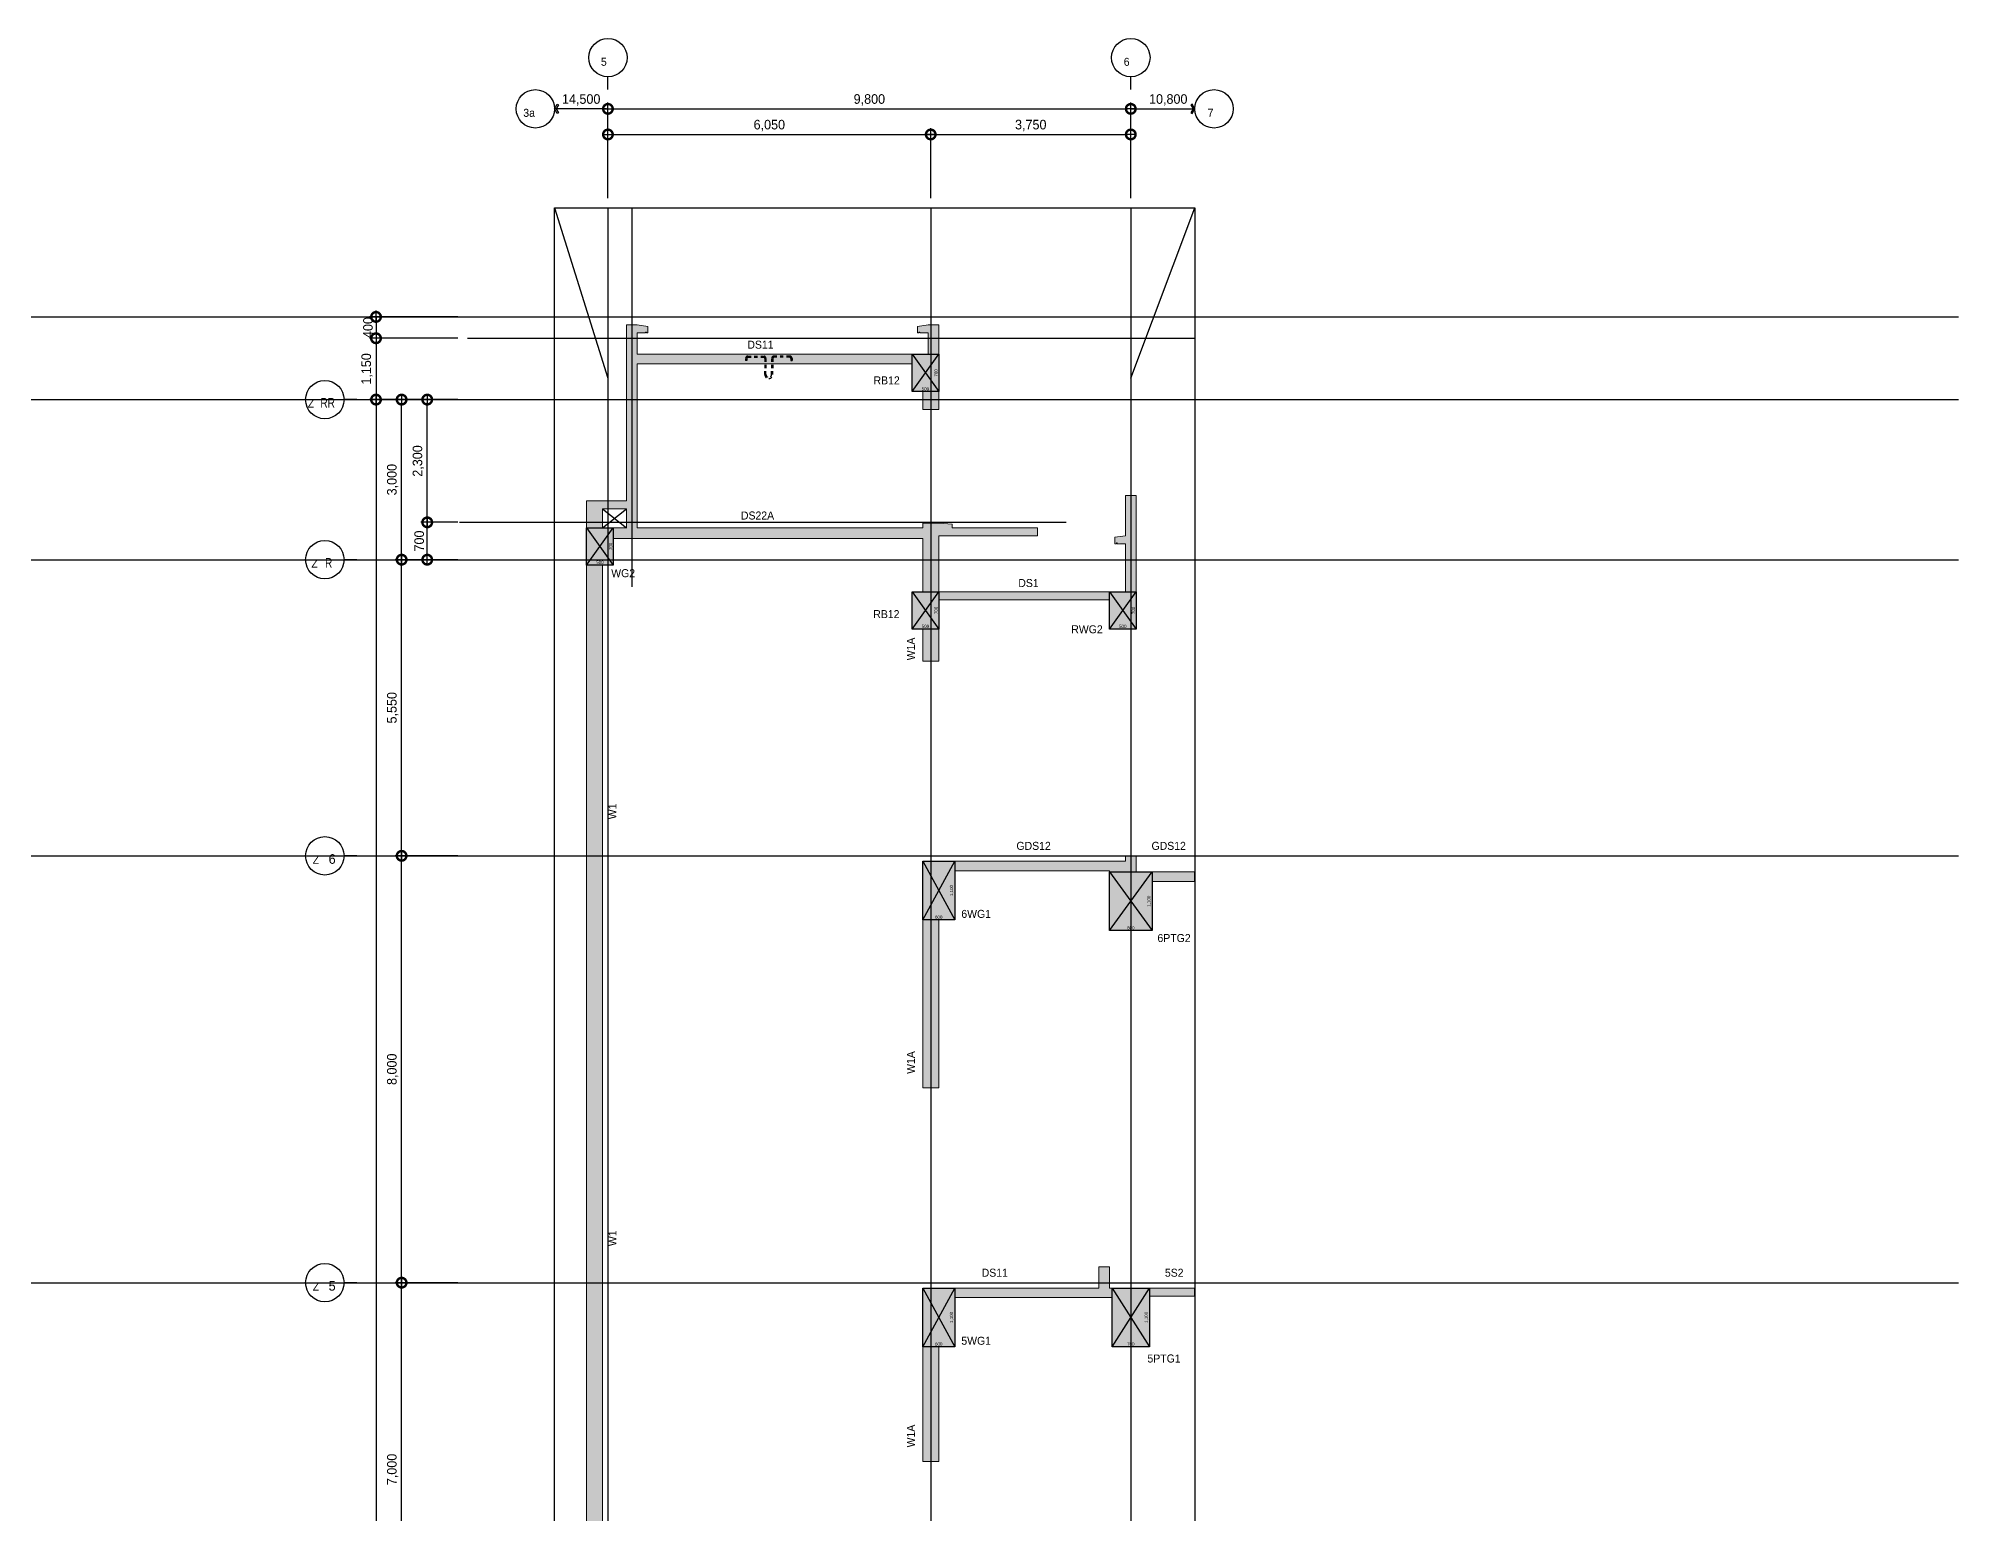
# Model space of a CAD drawing. Header units: millimetres. Extents: x -59434 to 186515, y -46562 to 55873.
# Drawn here: x 150525 to 186515, y 27923 to 55569 of the extents above; entities that cross this region are included whole.
import ezdxf
from ezdxf.enums import TextEntityAlignment as Align

# ---------------------------------------------------------------- set-up
doc = ezdxf.new("R2010")
doc.units = ezdxf.units.MM
doc.header["$LTSCALE"] = 60
doc.linetypes.add('HIDDEN', pattern=[2, 1, -1])
doc.layers.get('Defpoints').update_dxf_attribs({"color": 151})
for name, color, linetype in [('A-CEN', 1, 'Continuous'), ('A-CEN-AXIS', 1, 'Continuous'), ('A-CORE-ELEV', 5, 'Continuous'), ('A-DIM', 7, 'Continuous'), ('구조SOLID', 253, 'Continuous')]:
    doc.layers.add(name, color=color, linetype=linetype)
doc.layers.add('A-CON', color=2, linetype='Continuous', lineweight=9)
for name, color, linetype, plot in [('AS-HIDLINE', 205, 'Continuous', False), ('NOPLOT', 191, 'Continuous', False), ('NOPLOT-DIM', 191, 'Continuous', False), ('NOPLOT-부호', 4, 'Continuous', False)]:
    doc.layers.add(name, color=color, linetype=linetype, plot=plot)
doc.styles.add('Gdim', font='')
doc.styles.get('Gdim').set_extended_font_data('Dotum')
doc.dimstyles.new('G-Xdim', dxfattribs={"dimscale": 30, "dimtxt": 2, "dimasz": 1, "dimexe": 1.2, "dimexo": 1.2, "dimgap": 0, "dimtad": 1, "dimdec": 1, "dimdsep": 46, "dimlunit": 6, "dimtxsty": 'Gdim', "dimcen": 1, "dimse1": 1, "dimse2": 1, "dimsd1": 1, "dimsd2": 1, "dimclrd": 1, "dimclre": 1, "dimclrt": 256, "dimadec": 0, "dimazin": 0, "dimtfac": 1, "dimtdec": 1, "dimtix": 1, "dimtmove": 2, "dimatfit": 1, "dimfxl": 2, "dimtolj": 1, "dimlwd": -1, "dimlwe": -1, "dimarcsym": 0})
doc.dimstyles.new('Gdim60', dxfattribs={"dimscale": 60, "dimtxt": 3, "dimasz": 1, "dimexe": 2, "dimexo": 3, "dimgap": 1, "dimtad": 1, "dimdec": 0, "dimdsep": 46, "dimlunit": 6, "dimtxsty": 'Gdim', "dimblk": 'G3-DOT', "dimcen": 2.5, "dimdle": 2, "dimclrd": 1, "dimclre": 1, "dimclrt": 256, "dimazin": 2, "dimtfac": 1, "dimtdec": 0, "dimtix": 1, "dimtmove": 2, "dimatfit": 3, "dimldrblk": 'DOTSMALL', "dimfxl": 2, "dimtolj": 1, "dimtzin": 0, "dimarcsym": 0})

# ---------------------------------------------------------------- blocks, each defined once
blk = doc.blocks.new('G3-DOT')
at = {"layer": 'A-DIM', "color": 1, "linetype": 'ByBlock'}
blk.add_line((1.5, 0), (-1.5, 0), dxfattribs=at)
at = {"layer": 'A-DIM', "color": 1, "linetype": 'ByBlock', "const_width": 3}
blk.add_lwpolyline([(0.375, 0, 1), (-0.375, 0, 1)], format="xyb", close=True, dxfattribs=at)
blk = doc.blocks.new('*D14')
at = {"layer": 'Defpoints', "color": 0, "transparency": 16777216}
for p in [(171000, 53769), (167250, 52397), (171000, 52397)]:
    blk.add_point(p, dxfattribs=at)
at = {"layer": 'NOPLOT-DIM', "color": 1, "lineweight": -2, "transparency": 16777216}
for p, q in [((167250, 52577), (167250, 53889)), ((167310, 53769), (170940, 53769)), ((171000, 52577), (171000, 53889))]:
    blk.add_line(p, q, dxfattribs=at)
at = {"layer": 'NOPLOT-DIM', "color": 1, "lineweight": -2, "transparency": 16777216, "xscale": 60, "yscale": 60, "zscale": 60, "rotation": 180}
blk.add_blockref('G3-DOT', (167250, 53769), dxfattribs=at)
at = {"layer": 'NOPLOT-DIM', "color": 1, "lineweight": -2, "transparency": 16777216, "xscale": 60, "yscale": 60, "zscale": 60}
blk.add_blockref('G3-DOT', (171000, 53769), dxfattribs=at)
at = {"layer": 'NOPLOT-DIM', "transparency": 16777216, "insert": (169125, 53937), "char_height": 180, "attachment_point": 5, "style": 'Gdim'}
blk.add_mtext('\\A1;3,750', dxfattribs=at)
blk = doc.blocks.new('_DotSmall')
at = {"color": 0, "linetype": 'ByBlock', "const_width": 0.5}
blk.add_lwpolyline([(-0.0625, 0, 1), (0.0625, 0, 1)], format="xyb", close=True, dxfattribs=at)
blk = doc.blocks.new('*D15')
at = {"layer": 'Defpoints', "color": 0, "transparency": 16777216}
for p in [(171000, 54249), (161200, 52397), (171000, 52397)]:
    blk.add_point(p, dxfattribs=at)
at = {"layer": 'NOPLOT-DIM', "color": 1, "lineweight": -2, "transparency": 16777216}
for p, q in [((161200, 52577), (161200, 54369)), ((171000, 52577), (171000, 54369)), ((161260, 54249), (170940, 54249))]:
    blk.add_line(p, q, dxfattribs=at)
at = {"layer": 'NOPLOT-DIM', "color": 1, "lineweight": -2, "transparency": 16777216, "xscale": 60, "yscale": 60, "zscale": 60, "rotation": 180}
blk.add_blockref('G3-DOT', (161200, 54249), dxfattribs=at)
at = {"layer": 'NOPLOT-DIM', "color": 1, "lineweight": -2, "transparency": 16777216, "xscale": 60, "yscale": 60, "zscale": 60}
blk.add_blockref('G3-DOT', (171000, 54249), dxfattribs=at)
at = {"layer": 'NOPLOT-DIM', "transparency": 16777216, "insert": (166100, 54417), "char_height": 180, "attachment_point": 5, "style": 'Gdim'}
blk.add_mtext('\\A1;9,800', dxfattribs=at)
blk = doc.blocks.new('*D16')
at = {"layer": 'Defpoints', "color": 0, "transparency": 16777216}
for p in [(167250, 53769, 0), (161200, 52397, 0), (167250, 52397)]:
    blk.add_point(p, dxfattribs=at)
at = {"layer": 'NOPLOT-DIM', "color": 1, "lineweight": -2, "transparency": 16777216}
for p, q in [((161200, 52577, 0), (161200, 53889, 0)), ((161260, 53769, 0), (167190, 53769, 0)), ((167250, 52577, 0), (167250, 53889, 0))]:
    blk.add_line(p, q, dxfattribs=at)
at = {"layer": 'NOPLOT-DIM', "color": 1, "lineweight": -2, "transparency": 16777216, "xscale": 60, "yscale": 60, "zscale": 60, "rotation": 180}
blk.add_blockref('G3-DOT', (161200, 53769, 0), dxfattribs=at)
at = {"layer": 'NOPLOT-DIM', "color": 1, "lineweight": -2, "transparency": 16777216, "xscale": 60, "yscale": 60, "zscale": 60}
blk.add_blockref('G3-DOT', (167250, 53769, 0), dxfattribs=at)
at = {"layer": 'NOPLOT-DIM', "transparency": 16777216, "insert": (164225, 53937, 0), "char_height": 180, "attachment_point": 5, "style": 'Gdim'}
blk.add_mtext('\\A1;6,050', dxfattribs=at)
blk = doc.blocks.new('*D21')
at = {"layer": 'Defpoints', "color": 0, "transparency": 16777216}
for p in [(158566, 48800), (158566, 0, 0), (156853, 0, 0)]:
    blk.add_point(p, dxfattribs=at)
at = {"layer": 'NOPLOT-DIM', "color": 1, "lineweight": -2, "transparency": 16777216}
for p, q in [((158386, 48800, 0), (156733, 48800, 0)), ((156853, 48740, 0), (156853, 60, 0)), ((158386, 0, 0), (156733, 0, 0))]:
    blk.add_line(p, q, dxfattribs=at)
at = {"layer": 'NOPLOT-DIM', "color": 1, "lineweight": -2, "transparency": 16777216, "xscale": 60, "yscale": 60, "zscale": 60}
for p, rotation in [((156853, 48800, 0), 90), ((156853, 0, 0), 270)]:
    blk.add_blockref('G3-DOT', p, dxfattribs=dict(at, rotation=rotation))
at = {"layer": 'NOPLOT-DIM', "transparency": 16777216, "insert": (156686, 24400, 0), "char_height": 180, "attachment_point": 5, "rotation": 90, "style": 'Gdim'}
blk.add_mtext('\\A1;48,800', dxfattribs=at)
blk = doc.blocks.new('*D25')
at = {"layer": 'Defpoints', "color": 0, "transparency": 16777216}
for p in [(157333, 32250, 0), (158566, 32250, 0), (158566, 25250, 0)]:
    blk.add_point(p, dxfattribs=at)
at = {"layer": 'NOPLOT-DIM', "color": 1, "lineweight": -2, "transparency": 16777216}
for p, q in [((158386, 32250, 0), (157213, 32250, 0)), ((157333, 25310, 0), (157333, 32190, 0)), ((158386, 25250, 0), (157213, 25250, 0))]:
    blk.add_line(p, q, dxfattribs=at)
at = {"layer": 'NOPLOT-DIM', "color": 1, "lineweight": -2, "transparency": 16777216, "xscale": 60, "yscale": 60, "zscale": 60}
for p, rotation in [((157333, 32250, 0), 90), ((157333, 25250, 0), 270)]:
    blk.add_blockref('G3-DOT', p, dxfattribs=dict(at, rotation=rotation))
at = {"layer": 'NOPLOT-DIM', "transparency": 16777216, "insert": (157166, 28750, 0), "char_height": 180, "attachment_point": 5, "rotation": 90, "style": 'Gdim'}
blk.add_mtext('\\A1;7,000', dxfattribs=at)
blk = doc.blocks.new('*D26')
at = {"layer": 'Defpoints', "color": 0, "transparency": 16777216}
for p in [(157333, 40250, 0), (158566, 40250, 0), (158566, 32250, 0)]:
    blk.add_point(p, dxfattribs=at)
at = {"layer": 'NOPLOT-DIM', "color": 1, "lineweight": -2, "transparency": 16777216}
for p, q in [((158386, 40250, 0), (157213, 40250, 0)), ((157333, 32310, 0), (157333, 40190, 0)), ((158386, 32250, 0), (157213, 32250, 0))]:
    blk.add_line(p, q, dxfattribs=at)
at = {"layer": 'NOPLOT-DIM', "color": 1, "lineweight": -2, "transparency": 16777216, "xscale": 60, "yscale": 60, "zscale": 60}
for p, rotation in [((157333, 40250, 0), 90), ((157333, 32250, 0), 270)]:
    blk.add_blockref('G3-DOT', p, dxfattribs=dict(at, rotation=rotation))
at = {"layer": 'NOPLOT-DIM', "transparency": 16777216, "insert": (157166, 36250, 0), "char_height": 180, "attachment_point": 5, "rotation": 90, "style": 'Gdim'}
blk.add_mtext('\\A1;8,000', dxfattribs=at)
blk = doc.blocks.new('*D27')
at = {"layer": 'Defpoints', "color": 0, "transparency": 16777216}
for p in [(157333, 45800, 0), (158566, 45800, 0), (158566, 40250, 0)]:
    blk.add_point(p, dxfattribs=at)
at = {"layer": 'NOPLOT-DIM', "color": 1, "lineweight": -2, "transparency": 16777216}
for p, q in [((158386, 45800, 0), (157213, 45800, 0)), ((157333, 40310, 0), (157333, 45740, 0)), ((158386, 40250, 0), (157213, 40250, 0))]:
    blk.add_line(p, q, dxfattribs=at)
at = {"layer": 'NOPLOT-DIM', "color": 1, "lineweight": -2, "transparency": 16777216, "xscale": 60, "yscale": 60, "zscale": 60}
for p, rotation in [((157333, 45800, 0), 90), ((157333, 40250, 0), 270)]:
    blk.add_blockref('G3-DOT', p, dxfattribs=dict(at, rotation=rotation))
at = {"layer": 'NOPLOT-DIM', "transparency": 16777216, "insert": (157166, 43025, 0), "char_height": 180, "attachment_point": 5, "rotation": 90, "style": 'Gdim'}
blk.add_mtext('\\A1;5,550', dxfattribs=at)
blk = doc.blocks.new('*D28')
at = {"layer": 'Defpoints', "color": 0, "transparency": 16777216}
for p in [(157333, 48800, 0), (158566, 48800), (158566, 45800, 0)]:
    blk.add_point(p, dxfattribs=at)
at = {"layer": 'NOPLOT-DIM', "color": 1, "lineweight": -2, "transparency": 16777216}
for p, q in [((158386, 48800, 0), (157213, 48800, 0)), ((157333, 45860, 0), (157333, 48740, 0)), ((158386, 45800, 0), (157213, 45800, 0))]:
    blk.add_line(p, q, dxfattribs=at)
at = {"layer": 'NOPLOT-DIM', "color": 1, "lineweight": -2, "transparency": 16777216, "xscale": 60, "yscale": 60, "zscale": 60}
for p, rotation in [((157333, 48800, 0), 90), ((157333, 45800, 0), 270)]:
    blk.add_blockref('G3-DOT', p, dxfattribs=dict(at, rotation=rotation))
at = {"layer": 'NOPLOT-DIM', "transparency": 16777216, "insert": (157166, 47300, 0), "char_height": 180, "attachment_point": 5, "rotation": 90, "style": 'Gdim'}
blk.add_mtext('\\A1;3,000', dxfattribs=at)
blk = doc.blocks.new('*D39')
at = {"layer": 'Defpoints', "color": 0, "transparency": 16777216}
for p in [(157813, 46500, 0), (158566, 46500, 0), (158566, 45800, 0)]:
    blk.add_point(p, dxfattribs=at)
at = {"layer": 'NOPLOT-DIM', "color": 1, "lineweight": -2, "transparency": 16777216}
for p, q in [((158386, 46500, 0), (157693, 46500, 0)), ((157813, 45860, 0), (157813, 46440, 0)), ((158386, 45800, 0), (157693, 45800, 0))]:
    blk.add_line(p, q, dxfattribs=at)
at = {"layer": 'NOPLOT-DIM', "color": 1, "lineweight": -2, "transparency": 16777216, "xscale": 60, "yscale": 60, "zscale": 60}
for p, rotation in [((157813, 46500, 0), 90), ((157813, 45800, 0), 270)]:
    blk.add_blockref('G3-DOT', p, dxfattribs=dict(at, rotation=rotation))
at = {"layer": 'NOPLOT-DIM', "transparency": 16777216, "insert": (157663, 46150, 0), "char_height": 180, "attachment_point": 5, "rotation": 90, "style": 'Gdim'}
blk.add_mtext('\\A1;700', dxfattribs=at)
blk = doc.blocks.new('*D40')
at = {"layer": 'Defpoints', "color": 0, "transparency": 16777216}
for p in [(157813, 48800, 0), (158566, 48800), (158566, 46500, 0)]:
    blk.add_point(p, dxfattribs=at)
at = {"layer": 'NOPLOT-DIM', "color": 1, "lineweight": -2, "transparency": 16777216}
for p, q in [((158386, 48800, 0), (157693, 48800, 0)), ((157813, 46560, 0), (157813, 48740, 0)), ((158386, 46500, 0), (157693, 46500, 0))]:
    blk.add_line(p, q, dxfattribs=at)
at = {"layer": 'NOPLOT-DIM', "color": 1, "lineweight": -2, "transparency": 16777216, "xscale": 60, "yscale": 60, "zscale": 60}
for p, rotation in [((157813, 48800, 0), 90), ((157813, 46500, 0), 270)]:
    blk.add_blockref('G3-DOT', p, dxfattribs=dict(at, rotation=rotation))
at = {"layer": 'NOPLOT-DIM', "transparency": 16777216, "insert": (157646, 47650, 0), "char_height": 180, "attachment_point": 5, "rotation": 90, "style": 'Gdim'}
blk.add_mtext('\\A1;2,300', dxfattribs=at)
blk = doc.blocks.new('*D41')
at = {"layer": 'Defpoints', "color": 0, "transparency": 16777216}
for p in [(158566, 49950, 0), (156853, 48800, 0), (158566, 48800)]:
    blk.add_point(p, dxfattribs=at)
at = {"layer": 'NOPLOT-DIM', "color": 1, "lineweight": -2, "transparency": 16777216}
for p, q in [((158386, 49950, 0), (156733, 49950, 0)), ((156853, 49890, 0), (156853, 48860, 0)), ((158386, 48800, 0), (156733, 48800, 0))]:
    blk.add_line(p, q, dxfattribs=at)
at = {"layer": 'NOPLOT-DIM', "color": 1, "lineweight": -2, "transparency": 16777216, "xscale": 60, "yscale": 60, "zscale": 60}
for p, rotation in [((156853, 49950, 0), 90), ((156853, 48800, 0), 270)]:
    blk.add_blockref('G3-DOT', p, dxfattribs=dict(at, rotation=rotation))
at = {"layer": 'NOPLOT-DIM', "transparency": 16777216, "insert": (156686, 49375, 0), "char_height": 180, "attachment_point": 5, "rotation": 90, "style": 'Gdim'}
blk.add_mtext('\\A1;1,150', dxfattribs=at)
blk = doc.blocks.new('*D83')
at = {"layer": 'Defpoints', "color": 0, "transparency": 16777216}
for p in [(158566, 50350, 0), (156853, 49950, 0), (158566, 49950, 0)]:
    blk.add_point(p, dxfattribs=at)
at = {"layer": 'NOPLOT-DIM', "color": 1, "lineweight": -2, "transparency": 16777216}
for p, q in [((156853, 50410, 0), (156853, 50470, 0)), ((158386, 50350, 0), (156733, 50350, 0)), ((156853, 50350, 0), (156853, 49950, 0)), ((158386, 49950, 0), (156733, 49950, 0)), ((156853, 49890, 0), (156853, 49830, 0))]:
    blk.add_line(p, q, dxfattribs=at)
at = {"layer": 'NOPLOT-DIM', "color": 1, "lineweight": -2, "transparency": 16777216, "xscale": 60, "yscale": 60, "zscale": 60}
for p, rotation in [((156853, 50350, 0), 270), ((156853, 49950, 0), 90)]:
    blk.add_blockref('G3-DOT', p, dxfattribs=dict(at, rotation=rotation))
at = {"layer": 'NOPLOT-DIM', "transparency": 16777216, "insert": (156703, 50150, 0), "char_height": 180, "attachment_point": 5, "rotation": 90, "style": 'Gdim'}
blk.add_mtext('\\A1;400', dxfattribs=at)
blk = doc.blocks.new('*D108')
at = {"layer": 'Defpoints', "color": 0, "linetype": 'Continuous', "transparency": 16777216}
for p in [(-300, -1100), (300, -1080), (300, -1100)]:
    blk.add_point(p, dxfattribs=at)
at = {"layer": 'AS-HIDLINE', "linetype": 'Continuous', "transparency": 16777216, "insert": (0, -1050), "char_height": 60, "attachment_point": 5, "style": 'Gdim'}
blk.add_mtext('\\A1;600', dxfattribs=at)
blk = doc.blocks.new('*D109')
at = {"layer": 'Defpoints', "color": 0, "linetype": 'Continuous', "transparency": 16777216}
for p in [(300, 0), (280, 0), (300, -1100)]:
    blk.add_point(p, dxfattribs=at)
at = {"layer": 'AS-HIDLINE', "linetype": 'Continuous', "transparency": 16777216, "insert": (244, -550), "char_height": 60, "attachment_point": 5, "rotation": 90, "style": 'Gdim'}
blk.add_mtext('\\A1;1,100', dxfattribs=at)
blk = doc.blocks.new('*D124')
at = {"layer": 'Defpoints', "color": 0, "linetype": 'Continuous', "transparency": 16777216}
for p in [(-400, -1100), (300, -1080), (300, -1100)]:
    blk.add_point(p, dxfattribs=at)
at = {"layer": 'AS-HIDLINE', "linetype": 'Continuous', "transparency": 16777216, "insert": (-50, -1050), "char_height": 60, "attachment_point": 5, "style": 'Gdim'}
blk.add_mtext('\\A1;700', dxfattribs=at)
blk = doc.blocks.new('*D125')
at = {"layer": 'Defpoints', "color": 0, "linetype": 'Continuous', "transparency": 16777216}
for p in [(300, 0), (280, 0), (300, -1100)]:
    blk.add_point(p, dxfattribs=at)
at = {"layer": 'AS-HIDLINE', "linetype": 'Continuous', "transparency": 16777216, "insert": (244, -550), "char_height": 60, "attachment_point": 5, "rotation": 90, "style": 'Gdim'}
blk.add_mtext('\\A1;1,100', dxfattribs=at)
blk = doc.blocks.new('*D140')
at = {"layer": 'Defpoints', "color": 0, "linetype": 'Continuous', "transparency": 16777216}
for p in [(-500, -1100), (300, -1080), (300, -1100)]:
    blk.add_point(p, dxfattribs=at)
at = {"layer": 'AS-HIDLINE', "linetype": 'Continuous', "transparency": 16777216, "insert": (-100, -1050), "char_height": 60, "attachment_point": 5, "style": 'Gdim'}
blk.add_mtext('\\A1;800', dxfattribs=at)
blk = doc.blocks.new('*D141')
at = {"layer": 'Defpoints', "color": 0, "linetype": 'Continuous', "transparency": 16777216}
for p in [(300, 0), (280, 0), (300, -1100)]:
    blk.add_point(p, dxfattribs=at)
at = {"layer": 'AS-HIDLINE', "linetype": 'Continuous', "transparency": 16777216, "insert": (244, -550), "char_height": 60, "attachment_point": 5, "rotation": 90, "style": 'Gdim'}
blk.add_mtext('\\A1;1,100', dxfattribs=at)
blk = doc.blocks.new('*D102')
at = {"layer": 'Defpoints', "color": 0, "linetype": 'Continuous', "transparency": 16777216}
for p in [(-300, -700), (200, -680), (200, -700)]:
    blk.add_point(p, dxfattribs=at)
at = {"layer": 'AS-HIDLINE', "linetype": 'Continuous', "transparency": 16777216, "insert": (-50, -650), "char_height": 60, "attachment_point": 5, "style": 'Gdim'}
blk.add_mtext('\\A1;500', dxfattribs=at)
blk = doc.blocks.new('*D103')
at = {"layer": 'Defpoints', "color": 0, "linetype": 'Continuous', "transparency": 16777216}
for p in [(200, 0), (180, 0), (200, -700)]:
    blk.add_point(p, dxfattribs=at)
at = {"layer": 'AS-HIDLINE', "linetype": 'Continuous', "transparency": 16777216, "insert": (150, -350), "char_height": 60, "attachment_point": 5, "rotation": 90, "style": 'Gdim'}
blk.add_mtext('\\A1;700', dxfattribs=at)
blk = doc.blocks.new('*U59')
at = {"layer": 'AS-HIDLINE', "linetype": 'Continuous'}
for p, q in [((-300, -1100), (300, 0)), ((-300, 0), (300, -1100))]:
    blk.add_line(p, q, dxfattribs=at)
blk.add_lwpolyline([(-300, -1100), (-300, 0), (300, 0), (300, -1100)], close=True, dxfattribs=at)
dim = blk.add_linear_dim(base=(280.13, 0), p1=(300, -1100), p2=(300, 0), angle=90, dimstyle='G-Xdim', override={"dimtxsty": 'Gdim'}, dxfattribs=at)
dim.commit()
dim.dimension.update_dxf_attribs({"geometry": '*D109', "text_midpoint": (244.31, -550)})
dim = blk.add_linear_dim(base=(300, -1080.06), p1=(-300, -1100), p2=(300, -1100), dimstyle='G-Xdim', override={"dimtxsty": 'Gdim'}, dxfattribs=at)
dim.commit()
dim.dimension.update_dxf_attribs({"geometry": '*D108', "text_midpoint": (0, -1050.02)})
blk = doc.blocks.new('*U67')
at = {"layer": 'AS-HIDLINE', "linetype": 'Continuous'}
for p, q in [((-400, -1100), (300, 0)), ((-400, 0), (300, -1100))]:
    blk.add_line(p, q, dxfattribs=at)
blk.add_lwpolyline([(-400, -1100), (-400, 0), (300, 0), (300, -1100)], close=True, dxfattribs=at)
dim = blk.add_linear_dim(base=(280.13, 0), p1=(300, -1100), p2=(300, 0), angle=90, dimstyle='G-Xdim', override={"dimtxsty": 'Gdim'}, dxfattribs=at)
dim.commit()
dim.dimension.update_dxf_attribs({"geometry": '*D125', "text_midpoint": (244.31, -550)})
dim = blk.add_linear_dim(base=(300, -1080.06), p1=(-400, -1100), p2=(300, -1100), dimstyle='G-Xdim', override={"dimtxsty": 'Gdim'}, dxfattribs=at)
dim.commit()
dim.dimension.update_dxf_attribs({"geometry": '*D124', "text_midpoint": (-50, -1050.02)})
blk = doc.blocks.new('*U88')
at = {"layer": 'AS-HIDLINE', "linetype": 'Continuous'}
for p, q in [((-500, -1100), (300, 0)), ((-500, 0), (300, -1100))]:
    blk.add_line(p, q, dxfattribs=at)
blk.add_lwpolyline([(-500, -1100), (-500, 0), (300, 0), (300, -1100)], close=True, dxfattribs=at)
dim = blk.add_linear_dim(base=(280.13, 0), p1=(300, -1100), p2=(300, 0), angle=90, dimstyle='G-Xdim', override={"dimtxsty": 'Gdim'}, dxfattribs=at)
dim.commit()
dim.dimension.update_dxf_attribs({"geometry": '*D141', "text_midpoint": (244.31, -550)})
dim = blk.add_linear_dim(base=(300, -1080.06), p1=(-500, -1100), p2=(300, -1100), dimstyle='G-Xdim', override={"dimtxsty": 'Gdim'}, dxfattribs=at)
dim.commit()
dim.dimension.update_dxf_attribs({"geometry": '*D140', "text_midpoint": (-100, -1050.02)})
blk = doc.blocks.new('*U56')
at = {"layer": 'AS-HIDLINE', "linetype": 'Continuous'}
for p, q in [((-300, -700), (200, 0)), ((-300, 0), (200, -700))]:
    blk.add_line(p, q, dxfattribs=at)
blk.add_lwpolyline([(-300, -700), (-300, 0), (200, 0), (200, -700)], close=True, dxfattribs=at)
dim = blk.add_linear_dim(base=(180.13, 0), p1=(200, -700), p2=(200, 0), angle=90, dimstyle='G-Xdim', override={"dimtxsty": 'Gdim'}, dxfattribs=at)
dim.commit()
dim.dimension.update_dxf_attribs({"geometry": '*D103', "text_midpoint": (150.09, -350)})
dim = blk.add_linear_dim(base=(200, -680.06), p1=(-300, -700), p2=(200, -700), dimstyle='G-Xdim', override={"dimtxsty": 'Gdim'}, dxfattribs=at)
dim.commit()
dim.dimension.update_dxf_attribs({"geometry": '*D102', "text_midpoint": (-50, -650.02)})

msp = doc.modelspace()

# ---------------------------------------------------------------- hatches: boundary and pattern name
at = {"layer": '구조SOLID'}
h = msp.add_hatch(color=256, dxfattribs=at)
h.dxf.hatch_style = 1
h.paths.add_polyline_path([(168000, -2250), (167400, -2250), (167400, -1050), (167700, -1050), (167700, -550), (169500, -550), (169500, -250), (170600, -250), (170600, 100), (170400, 100), (170400, -150), (167400, -150), (167400, -50), (167100, -50), (167100, -2250), (161100, -2250), (161100, -1050), (161400, -1050), (161400, -150), (161100, -150), (161100, 46200), (167100, 46200), (167100, 45200), (166900, 45200), (166900, 44500), (167100, 44500), (167100, 43900), (167400, 43900), (167400, 45050), (170599.8, 45050), (170599.8, 44500), (171099.8, 44500), (171099.8, 47000), (170899.8, 47000), (170899.8, 46250), (170699.8, 46220), (170699.8, 46115), (170744.8, 46115), (170899.8, 46100), (170899.8, 45200), (167400, 45200), (167400, 46250), (169250, 46250), (169250, 46400), (167650.1, 46400), (167650.1, 46465), (167400, 46485), (167100, 46485), (167100, 46400), (161750, 46400), (161750, 49470), (166900, 49470), (166900, 48950), (167100, 48950), (167100, 48615), (167400, 48615), (167400, 50200), (167200, 50200), (167000, 50170), (167000, 50065), (167045, 50065), (167200, 50050), (167200, 49650), (161750, 49650), (161750, 50050), (161905, 50050), (161905, 50065), (161920, 50065), (161920, 50050), (161950, 50050), (161950, 50170), (161750, 50200), (161550, 50200), (161550, 46900), (160800, 46900), (160800, -2250), (159450, -2250), (159450, -3750), (168000, -3750)])
h.paths.add_polyline_path([(161550, 46400), (161100, 46400), (161100, 46750), (161550, 46750)], flags=16)
h = msp.add_hatch(color=256, dxfattribs=at)
h.dxf.hatch_style = 1
h.paths.add_polyline_path([(161100, 45700), (161300, 45700), (161300, 46200), (161100, 46200)])
h = msp.add_hatch(color=256, dxfattribs=at)
h.dxf.hatch_style = 1
h.paths.add_polyline_path([(171400, 39770), (172200, 39770), (172200, 39950), (171100, 39950), (171100, 40250), (170900, 40250), (170900, 40150), (167100, 40150), (167100, 35900), (167400, 35900), (167400, 39050), (167700, 39050), (167700, 39970), (170600, 39970), (170600, 38850), (171400, 38850)])
h = msp.add_hatch(color=256, dxfattribs=at)
h.dxf.hatch_style = 1
h.paths.add_polyline_path([(171350, 32000), (172200, 32000), (172200, 32150), (170600, 32150), (170600, 32550), (170400, 32550), (170400, 32150), (167100, 32150), (167100, 28900), (167400, 28900), (167400, 31050), (167700, 31050), (167700, 31970), (170650, 31970), (170650, 31050), (171350, 31050)])

# ---------------------------------------------------------------- linework, layer by layer
at = {"layer": 'A-CEN'}
msp.add_line((158565.6, 49950, 0), (172200, 49950, 0), dxfattribs=at)
at = {"layer": 'A-CEN-AXIS'}
for p, q in [((161200, 52396.8), (161200, -11694.5)), ((161650, 52396.8, 0), (161650, 45294.2, 0)), ((167250, 52396.8), (167250, -11694.5)), ((171000, 52396.8), (171000, -11694.5)), ((-3065.7, 50350), (186515.5, 50350)), ((-3065.7, 48800), (186515.5, 48800)), ((158420.1, 46500, 0), (169790.8, 46500, 0)), ((161100, 46400), (161550, 46750)), ((161100, 46750), (161550, 46400, 0)), ((-3065.7, 45800), (186515.5, 45800)), ((-3065.7, 40250), (186515.5, 40250)), ((-3065.7, 32250), (186515.5, 32250))]:
    msp.add_line(p, q, dxfattribs=at)
at = {"layer": 'A-CON'}
for p, q in [((161750, 50200), (161550, 50200)), ((161550, 46900), (161550, 50200)), ((161750, 50050), (161750, 49650)), ((167200, 50200), (167000, 50170)), ((167000, 50170), (167000, 50050)), ((167000, 50050), (167030, 50050)), ((167030, 50050), (167030, 50065)), ((167030, 50065), (167045, 50065)), ((167045, 50065), (167045, 50050)), ((167045, 50050), (167200, 50050)), ((167400, 50200), (167200, 50200)), ((167200, 50050), (167200, 49650)), ((167400, 50200), (167400, 48615)), ((161750, 49650), (167200, 49650)), ((161750, 49470), (166900, 49470)), ((161750, 49470), (161750, 46400, 0)), ((167100, 48950), (167100, 48615)), ((167100, 48615, 0), (167400, 48615)), ((160800, 46900), (160800, -2250)), ((160800, 46900), (161550, 46900)), ((170899.8, 47000, 0), (170899.8, 46250, 0)), ((171099.8, 47000, 0), (170899.8, 47000, 0)), ((171099.8, 47000, 0), (171099.8, 44500, 0)), ((161100, 46750), (161100, 46400)), ((161100, 46750), (161550, 46750)), ((161550, 46400, 0), (161550, 46750)), ((167100, 46485), (167100, 46400)), ((167100, 46485, 0), (167400, 46485)), ((167400, 46485), (167650.1, 46465, 0)), ((167650.1, 46465, 0), (167650.1, 46400, 0)), ((161100, 46400, 0), (161550, 46400, 0)), ((161300, 46200, 0), (167100, 46200, 0)), ((161300, 46200), (161300, 45700)), ((161750, 46400, 0), (167100, 46400, 0)), ((167100, 46200, 0), (167100, 45200, 0)), ((167400, 46250), (167400, 45200)), ((167400, 46250, 0), (169250, 46250, 0)), ((167650.1, 46400, 0), (169250, 46400, 0)), ((169250, 46400, 0), (169250, 46250)), ((170899.8, 46100, 0), (170899.8, 45200, 0)), ((161100, 45700), (161100, -150)), ((161300, 45700), (161100, 45700)), ((167400, 45200), (170899.8, 45200)), ((167400, 45050), (167400, 43900)), ((167400, 45050), (170599.8, 45050)), ((170599.8, 44500), (170599.8, 45050)), ((167100, 44500), (167100, 43900)), ((171099.8, 44500), (170599.8, 44500)), ((167400, 43900), (167100, 43900)), ((167100, 40150), (167100, 35900)), ((167100, 40150), (170900, 40150)), ((167700, 39970), (170600, 39970)), ((167700, 39970), (167700, 39050)), ((170600, 38850), (170600, 39970)), ((170900, 40250), (170900, 40150)), ((170900, 40250), (171100, 40250)), ((171100, 40250), (171100, 39950)), ((172200, 39950), (171100, 39950)), ((172200, 39770), (171400, 39770)), ((171400, 39770), (171400, 38850)), ((167400, 39050), (167400, 35900)), ((167700, 39050), (167400, 39050)), ((171400, 38850), (170600, 38850)), ((167400, 35900), (167100, 35900)), ((170400, 32150), (170400, 32550)), ((170400, 32550), (170600, 32550)), ((170600, 32550), (170600, 32150)), ((167100, 32150), (167100, 28900)), ((167100, 32150), (170400, 32150)), ((170600, 32150), (172200, 32150)), ((167700, 31970), (167700, 31050)), ((167700, 31970), (170650, 31970)), ((170650, 31970), (170650, 31050)), ((171350, 32000), (172200, 32000)), ((171350, 31050), (171350, 32000)), ((167400, 31050), (167400, 28900)), ((167700, 31050), (167400, 31050)), ((170650, 31050), (171350, 31050)), ((167400, 28900), (167100, 28900))]:
    msp.add_line(p, q, dxfattribs=at)
at = {"layer": 'A-CON', "elevation": 0}
for points in [[(161750, 50200), (161950, 50170), (161950, 50050), (161920, 50050), (161920, 50065), (161905, 50065), (161905, 50050), (161750, 50050)], [(166900, 49470), (166900, 48950), (167100, 48950)], [(170899.8, 46100), (170744.8, 46100), (170744.8, 46115), (170729.8, 46115), (170729.8, 46100), (170699.8, 46100), (170699.8, 46220), (170899.8, 46250)], [(167100, 45200), (166900, 45200), (166900, 44500), (167100, 44500)]]:
    msp.add_lwpolyline(points, dxfattribs=at)
at = {"layer": 'A-CORE-ELEV', "color": 5, "linetype": 'HIDDEN'}
for p, q in [((163779, 49571), (163779, 49530)), ((163801, 49530), (163779, 49530)), ((163801, 49571), (163801, 49530)), ((163823, 49615), (164118, 49615)), ((163823, 49593), (164118, 49593)), ((164140, 49571), (164140, 49345)), ((164140, 49270), (164140, 49345)), ((164162, 49571), (164162, 49345)), ((164162, 49270), (164162, 49345)), ((164268, 49571), (164268, 49345)), ((164268, 49270), (164268, 49345)), ((164290, 49571), (164290, 49345)), ((164290, 49270), (164290, 49345)), ((164607, 49615), (164312, 49615)), ((164607, 49593), (164312, 49593)), ((164629, 49571), (164629, 49530)), ((164629, 49530), (164651, 49530)), ((164651, 49571), (164651, 49530))]:
    msp.add_line(p, q, dxfattribs=at)
for centre, radius, start, end in [((163823, 49571), 44, 90, 180), ((163823, 49571), 22, 90, 180), ((164118, 49571), 44, 0, 90), ((164118, 49571), 22, 0, 90), ((164312, 49571), 44, 90, 180), ((164312, 49571), 22, 90, 180), ((164607, 49571), 44, 0, 90), ((164607, 49571), 22, 0, 90), ((164215, 49270), 75, 180, 0), ((164215, 49270), 53, 180, 0)]:
    msp.add_arc(centre, radius, start, end, dxfattribs=at)
at = {"layer": 'NOPLOT'}
for p, q in [((160200, 52396.8), (161200, 49200)), ((171000, 49200, 0), (172200, 52396.8))]:
    msp.add_line(p, q, dxfattribs=at)
at = {"layer": 'NOPLOT', "elevation": 0}
msp.add_lwpolyline([(172200, 52396.8), (172200, 15750), (160200, 15750), (160200, 52396.8)], close=True, dxfattribs=at)
at = {"layer": 'NOPLOT-DIM'}
for p, q in [((161170, 54249.3), (160200, 54249.3)), ((171000, 54249.3), (172200, 54249.3))]:
    msp.add_line(p, q, dxfattribs=at)
at = {"layer": 'NOPLOT-DIM', "elevation": 0}
for points in [[(161200, 54609.3), (161200, 54849.3, -1), (161200, 55569.3, -1), (161200, 54849.3, 0)], [(171000, 54609.3), (171000, 54849.3, -1), (171000, 55569.3, -1), (171000, 54849.3, 0)], [(156493.5, 48800), (156253.5, 48800, -1), (155533.5, 48800, -1), (156253.5, 48800, 0)], [(156493.5, 45800), (156253.5, 45800, -1), (155533.5, 45800, -1), (156253.5, 45800, 0)], [(156493.5, 40250), (156253.5, 40250, -1), (155533.5, 40250, -1), (156253.5, 40250, 0)], [(156493.5, 32250), (156253.5, 32250, -1), (155533.5, 32250, -1), (156253.5, 32250, 0)]]:
    msp.add_lwpolyline(points, format="xyb", dxfattribs=at)
for points in [[(160273.9, 54326.8), (160229.6, 54249.3), (160273.9, 54171.9), (160251.5, 54159.1), (160200, 54249.3), (160251.5, 54339.5)], [(172126.1, 54326.8), (172170.4, 54249.3), (172126.1, 54171.9), (172148.5, 54159.1), (172200, 54249.3), (172148.5, 54339.5)], [(172200, -11694.5), (160200, -11694.5), (160200, 52396.8), (172200, 52396.8)]]:
    msp.add_lwpolyline(points, close=True, dxfattribs=at)
at = {"layer": 'NOPLOT-DIM'}
for centre in [(159840, 54249.3), (172560, 54249.3)]:
    msp.add_circle(centre, 360, dxfattribs=at)
at = {"layer": '구조SOLID'}
for p, q in [((172200, 39770), (172200, 39950)), ((172200, 32000), (172200, 32150))]:
    msp.add_line(p, q, dxfattribs=at)

# ---------------------------------------------------------------- block references
at = {"layer": 'AS-HIDLINE', "linetype": 'Continuous'}
for name, p in [('*U56', (167200, 49650)), ('*U56', (161100, 46400)), ('*U56', (167200, 45200)), ('*U56', (170899.8, 45200)), ('*U59', (167400, 40150)), ('*U88', (171100, 39950)), ('*U59', (167400, 32150)), ('*U67', (171050, 32150))]:
    msp.add_blockref(name, p, dxfattribs=at)

# ---------------------------------------------------------------- texts
at = {"layer": 'NOPLOT-DIM', "style": 'Gdim'}
for s, height, p in [('5', 150, (161068, 55056.1)), ('6', 150, (170868, 55056.1)), ('3a', 150, (159614, 54099.5)), ('7', 150, (172439.9, 54099.5)), ('Z', 150, (155572, 48650.2)), ('Z', 150, (155639.9, 45650.2, 0)), ('Z', 150, (155666.3, 40100.2, 0)), ('6', 180, (155965.5, 40100.2, 0)), ('Z', 150, (155666.3, 32100.2, 0)), ('5', 180, (155965.5, 32100.2, 0))]:
    msp.add_text(s, height=height, dxfattribs=at).set_placement(p)
at = {"layer": 'NOPLOT-DIM', "style": 'Gdim', "width": 0.8}
for s, p in [('RR', (155810.7, 48650.2)), ('R', (155897.5, 45650.2, 0))]:
    msp.add_text(s, height=180, dxfattribs=at).set_placement(p)
at = {"layer": 'NOPLOT-DIM', "char_height": 180, "attachment_point": 5, "style": 'Gdim'}
for s, insert in [('\\A1;14,500', (160698.8, 54416.8)), ('\\A1;10,800', (171701.9, 54416.8))]:
    msp.add_mtext(s, dxfattribs=dict(at, insert=insert))
at = {"layer": 'NOPLOT-부호', "style": 'Gdim'}
for s, p in [('DS11', (164059.2, 49829.1)), ('RB12', (166423.9, 49161.4)), ('DS22A', (164003.9, 46628, 0)), ('WG2', (161485.5, 45547.1)), ('DS1', (169082.5, 45362.2)), ('RB12', (166419.1, 44780.9)), ('RWG2', (170179.2, 44495.4)), ('GDS12', (169178.6, 40436.8, 0)), ('GDS12', (171710.4, 40436.8, 0)), ('6WG1', (168101.8, 39161.9)), ('6PTG2', (171810.7, 38709.3)), ('DS11', (168451.2, 32436.8, 0)), ('5S2', (171813.5, 32436.8, 0)), ('5WG1', (168101.8, 31161.9)), ('5PTG1', (171623, 30829.2))]:
    msp.add_text(s, height=150, dxfattribs=at).set_placement(p, align=Align.MIDDLE)
for s, p in [('W1A', (166877.3, 44127.1)), ('W1', (161283.7, 41082.5)), ('W1A', (166877.3, 36376.2)), ('W1', (161283.7, 33082.5)), ('W1A', (166877.3, 29376.2))]:
    msp.add_text(s, height=150, rotation=90, dxfattribs=at).set_placement(p, align=Align.MIDDLE)

# ---------------------------------------------------------------- dimensions: what is measured, and where the dimension line sits
at = {"layer": 'NOPLOT-DIM'}
for base, p1, p2, picture, middle in [((171000, 54249.3), (161200, 52396.8), (171000, 52396.8), '*D15', (166100, 54416.8)), ((167250, 53769.3, 0), (161200, 52396.8, 0), (167250, 52396.8), '*D16', (164225, 53936.8, 0)), ((171000, 53769.3), (167250, 52396.8), (171000, 52396.8), '*D14', (169125, 53936.8))]:
    dim = msp.add_linear_dim(base=base, p1=p1, p2=p2, dimstyle='Gdim60', dxfattribs=at)
    dim.commit()
    dim.dimension.update_dxf_attribs({"geometry": picture, "text_midpoint": middle})
for base, p1, p2, picture, middle in [((156853.5, 49950, 0), (158565.6, 50350, 0), (158565.6, 49950, 0), '*D83', (156703.3, 50150, 0)), ((156853.5, 48800, 0), (158565.6, 49950, 0), (158565.6, 48800), '*D41', (156686, 49375, 0)), ((156853.5, 0, 0), (158565.6, 48800), (158565.6, 0, 0), '*D21', (156686, 24400, 0)), ((157333.5, 48800, 0), (158565.6, 45800, 0), (158565.6, 48800), '*D28', (157166, 47300, 0)), ((157813.5, 48800, 0), (158565.6, 46500, 0), (158565.6, 48800), '*D40', (157646, 47650, 0)), ((157813.5, 46500, 0), (158565.6, 45800, 0), (158565.6, 46500, 0), '*D39', (157663.3, 46150, 0)), ((157333.5, 45800, 0), (158565.6, 40250, 0), (158565.6, 45800, 0), '*D27', (157166, 43025, 0)), ((157333.5, 40250, 0), (158565.6, 32250, 0), (158565.6, 40250, 0), '*D26', (157166, 36250, 0)), ((157333.5, 32250, 0), (158565.6, 25250, 0), (158565.6, 32250, 0), '*D25', (157166, 28750, 0))]:
    dim = msp.add_linear_dim(base=base, p1=p1, p2=p2, angle=90, dimstyle='Gdim60', dxfattribs=at)
    dim.commit()
    dim.dimension.update_dxf_attribs({"geometry": picture, "text_midpoint": middle})

doc.saveas('drawing.dxf')
